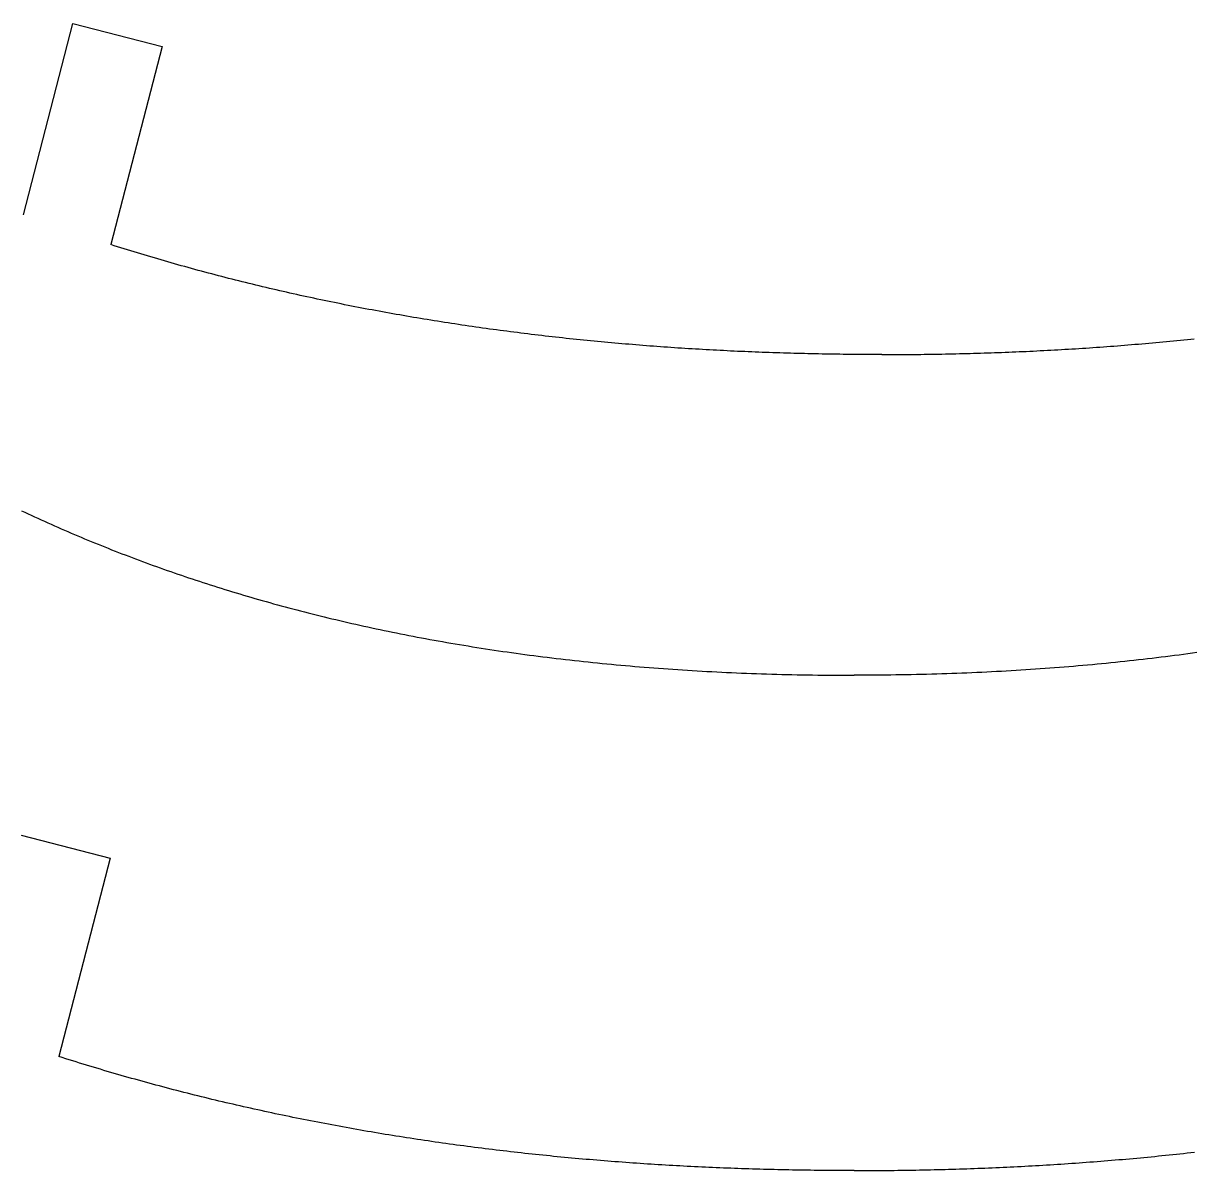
# Model space of a CAD drawing. Extents: x -700 to 200, y -6 to 94.
# Drawn here: x 22.13 to 50.87, y 28.54 to 56.72 of the extents above; entities that cross this region are included whole.
import ezdxf

# ---------------------------------------------------------------- set-up
doc = ezdxf.new("R2010")
doc.units = 0
doc.layers.get('0').update_dxf_attribs({"linetype": 'CONTINUOUS'})

msp = doc.modelspace()

# ---------------------------------------------------------------- linework, layer by layer
for p, q in [((22.13324, 52.02088), (23.35055, 56.72089)), ((23.35055, 56.72089), (25.53964, 56.15412)), ((25.53964, 56.15412), (24.27859, 51.28521)), ((22.07703, 36.77754), (24.26612, 36.21077)), ((24.26612, 36.21077), (23.00427, 31.3388))]:
    msp.add_line(p, q)
for points in [[(43.2202, 48.584, 0), (43.1336, 48.5841, 0), (43.047, 48.5842, 0), (42.9605, 48.5845, 0), (42.8739, 48.5848, 0), (42.7873, 48.5852, 0), (42.7008, 48.5857, 0), (42.6142, 48.5863, 0), (42.5277, 48.587, 0), (42.4412, 48.5878, 0), (42.3546, 48.5887, 0), (42.2681, 48.5896, 0), (42.1816, 48.5907, 0), (42.0951, 48.5919, 0), (42.0086, 48.5931, 0), (41.922, 48.5945, 0), (41.8356, 48.5959, 0), (41.7491, 48.5975, 0), (41.6626, 48.5991, 0), (41.5761, 48.6009, 0), (41.4896, 48.6027, 0), (41.4032, 48.6046, 0), (41.3167, 48.6066, 0), (41.2303, 48.6088, 0), (41.1438, 48.611, 0), (41.0574, 48.6133, 0), (40.971, 48.6157, 0), (40.8846, 48.6182, 0), (40.7982, 48.6208, 0), (40.7118, 48.6235, 0), (40.6254, 48.6263, 0), (40.539, 48.6292, 0), (40.4526, 48.6322, 0), (40.3663, 48.6353, 0), (40.2799, 48.6385, 0), (40.1936, 48.6418, 0), (40.1072, 48.6452, 0), (40.0209, 48.6487, 0), (39.9346, 48.6523, 0), (39.8483, 48.656, 0), (39.762, 48.6598, 0), (39.6757, 48.6637, 0), (39.5894, 48.6678, 0), (39.5032, 48.6719, 0), (39.4169, 48.6761, 0), (39.3306, 48.6804, 0), (39.2444, 48.6848, 0), (39.1582, 48.6893, 0), (39.072, 48.6939, 0), (38.9858, 48.6986, 0), (38.8996, 48.7034, 0), (38.8134, 48.7084, 0), (38.7272, 48.7134, 0), (38.6411, 48.7185, 0), (38.5549, 48.7237, 0), (38.4688, 48.7291, 0), (38.3827, 48.7345, 0), (38.2966, 48.7401, 0), (38.2105, 48.7457, 0), (38.1244, 48.7515, 0), (38.0383, 48.7573, 0), (37.9523, 48.7633, 0), (37.8662, 48.7694, 0), (37.7802, 48.7755, 0), (37.6942, 48.7818, 0), (37.6081, 48.7882, 0), (37.5222, 48.7947, 0), (37.4362, 48.8013, 0), (37.3502, 48.808, 0), (37.2643, 48.8148, 0), (37.1783, 48.8218, 0), (37.0924, 48.8288, 0), (37.0065, 48.8359, 0), (36.9206, 48.8432, 0), (36.8347, 48.8505, 0), (36.7488, 48.858, 0), (36.663, 48.8656, 0), (36.5771, 48.8733, 0), (36.4913, 48.881, 0), (36.4055, 48.8889, 0), (36.3197, 48.897, 0), (36.234, 48.9051, 0), (36.1482, 48.9133, 0), (36.0625, 48.9216, 0), (35.9767, 48.9301, 0), (35.891, 48.9387, 0), (35.8053, 48.9473, 0), (35.7196, 48.9561, 0), (35.634, 48.965, 0), (35.5483, 48.974, 0), (35.4627, 48.9831, 0), (35.3771, 48.9924, 0), (35.2915, 49.0017, 0), (35.2059, 49.0112, 0), (35.1203, 49.0208, 0), (35.0348, 49.0304, 0), (34.9493, 49.0402, 0), (34.8638, 49.0501, 0), (34.7783, 49.0602, 0), (34.6928, 49.0703, 0), (34.6073, 49.0806, 0), (34.5219, 49.0909, 0), (34.4365, 49.1014, 0), (34.3511, 49.112, 0), (34.2657, 49.1227, 0), (34.1803, 49.1335, 0), (34.095, 49.1445, 0), (34.0097, 49.1555, 0), (33.9244, 49.1667, 0), (33.8391, 49.178, 0), (33.7538, 49.1894, 0), (33.6686, 49.2009, 0), (33.5834, 49.2126, 0), (33.4981, 49.2243, 0), (33.413, 49.2362, 0), (33.3278, 49.2482, 0), (33.2426, 49.2603, 0), (33.1575, 49.2725, 0), (33.0724, 49.2849, 0), (32.9873, 49.2974, 0), (32.9023, 49.3099, 0), (32.8172, 49.3227, 0), (32.7322, 49.3355, 0), (32.6472, 49.3484, 0), (32.5622, 49.3615, 0), (32.4773, 49.3747, 0), (32.3923, 49.388, 0), (32.3074, 49.4014, 0), (32.2225, 49.4149, 0), (32.1377, 49.4286, 0), (32.0528, 49.4424, 0), (31.968, 49.4563, 0), (31.8832, 49.4703, 0), (31.7984, 49.4845, 0), (31.7137, 49.4987, 0), (31.6289, 49.5131, 0), (31.5442, 49.5277, 0), (31.4595, 49.5423, 0), (31.3749, 49.5571, 0), (31.2902, 49.5719, 0), (31.2056, 49.587, 0), (31.121, 49.6021, 0), (31.0364, 49.6173, 0), (30.9519, 49.6327, 0), (30.8674, 49.6482, 0), (30.7829, 49.6639, 0), (30.6984, 49.6796, 0), (30.614, 49.6955, 0), (30.5295, 49.7115, 0), (30.4451, 49.7276, 0), (30.3608, 49.7439, 0), (30.2764, 49.7603, 0), (30.1921, 49.7768, 0), (30.1078, 49.7934, 0), (30.0235, 49.8102, 0), (29.9393, 49.8271, 0), (29.8551, 49.8441, 0), (29.7709, 49.8612, 0), (29.6867, 49.8785, 0), (29.6026, 49.8959, 0), (29.5184, 49.9134, 0), (29.4344, 49.9311, 0), (29.3503, 49.9488, 0), (29.2663, 49.9667, 0), (29.1823, 49.9848, 0), (29.0983, 50.0029, 0), (29.0143, 50.0212, 0), (28.9304, 50.0397, 0), (28.8465, 50.0582, 0), (28.7626, 50.0769, 0), (28.6788, 50.0957, 0), (28.595, 50.1147, 0), (28.5112, 50.1338, 0), (28.4274, 50.153, 0), (28.3437, 50.1723, 0), (28.26, 50.1918, 0), (28.1763, 50.2114, 0), (28.0927, 50.2311, 0), (28.0091, 50.251, 0), (27.9255, 50.271, 0), (27.8419, 50.2911, 0), (27.7584, 50.3114, 0), (27.6749, 50.3318, 0), (27.5914, 50.3523, 0), (27.508, 50.373, 0), (27.4246, 50.3938, 0), (27.3412, 50.4147, 0), (27.2578, 50.4357, 0), (27.1745, 50.4569, 0), (27.0912, 50.4783, 0), (27.008, 50.4997, 0), (26.9248, 50.5213, 0), (26.8416, 50.5431, 0), (26.7584, 50.565, 0), (26.6753, 50.587, 0), (26.5922, 50.6091, 0), (26.5091, 50.6314, 0), (26.426, 50.6538, 0), (26.343, 50.6764, 0), (26.2601, 50.6991, 0), (26.1771, 50.7219, 0), (26.0942, 50.7448, 0), (26.0113, 50.768, 0), (25.9285, 50.7912, 0), (25.8457, 50.8146, 0), (25.7629, 50.8381, 0), (25.6801, 50.8617, 0), (25.5974, 50.8855, 0), (25.5147, 50.9095, 0), (25.4321, 50.9335, 0), (25.3495, 50.9577, 0), (25.2669, 50.9821, 0), (25.1843, 51.0066, 0), (25.1018, 51.0312, 0), (25.0193, 51.056, 0), (24.9369, 51.0809, 0), (24.8545, 51.1059, 0), (24.7721, 51.1311, 0), (24.6897, 51.1565, 0), (24.6074, 51.1819, 0), (24.5252, 51.2076, 0), (24.4429, 51.2333, 0), (24.3607, 51.2592, 0), (24.2786, 51.2852, 0)], [(43.2202, 48.584, 0), (43.3068, 48.5841, 0), (43.3933, 48.5842, 0), (43.4799, 48.5845, 0), (43.5665, 48.5848, 0), (43.653, 48.5852, 0), (43.7396, 48.5857, 0), (43.8261, 48.5863, 0), (43.9127, 48.587, 0), (43.9992, 48.5878, 0), (44.0857, 48.5887, 0), (44.1723, 48.5896, 0), (44.2588, 48.5907, 0), (44.3453, 48.5919, 0), (44.4318, 48.5931, 0), (44.5183, 48.5945, 0), (44.6048, 48.5959, 0), (44.6913, 48.5975, 0), (44.7778, 48.5991, 0), (44.8642, 48.6009, 0), (44.9507, 48.6027, 0), (45.0372, 48.6046, 0), (45.1236, 48.6066, 0), (45.2101, 48.6088, 0), (45.2965, 48.611, 0), (45.3829, 48.6133, 0), (45.4694, 48.6157, 0), (45.5558, 48.6182, 0), (45.6422, 48.6208, 0), (45.7286, 48.6235, 0), (45.815, 48.6263, 0), (45.9014, 48.6292, 0), (45.9877, 48.6322, 0), (46.0741, 48.6353, 0), (46.1604, 48.6385, 0), (46.2468, 48.6418, 0), (46.3331, 48.6452, 0), (46.4195, 48.6487, 0), (46.5058, 48.6523, 0), (46.5921, 48.656, 0), (46.6784, 48.6598, 0), (46.7647, 48.6637, 0), (46.8509, 48.6678, 0), (46.9372, 48.6719, 0), (47.0235, 48.6761, 0), (47.1097, 48.6804, 0), (47.1959, 48.6848, 0), (47.2822, 48.6893, 0), (47.3684, 48.6939, 0), (47.4546, 48.6986, 0), (47.5408, 48.7034, 0), (47.627, 48.7084, 0), (47.7131, 48.7134, 0), (47.7993, 48.7185, 0), (47.8854, 48.7237, 0), (47.9716, 48.7291, 0), (48.0577, 48.7345, 0), (48.1438, 48.7401, 0), (48.2299, 48.7457, 0), (48.316, 48.7515, 0), (48.402, 48.7573, 0), (48.4881, 48.7633, 0), (48.5742, 48.7694, 0), (48.6602, 48.7755, 0), (48.7462, 48.7818, 0), (48.8322, 48.7882, 0), (48.9182, 48.7947, 0), (49.0042, 48.8013, 0), (49.0902, 48.808, 0), (49.1761, 48.8148, 0), (49.262, 48.8218, 0), (49.348, 48.8288, 0), (49.4339, 48.8359, 0), (49.5198, 48.8432, 0), (49.6057, 48.8505, 0), (49.6915, 48.858, 0), (49.7774, 48.8656, 0), (49.8632, 48.8733, 0), (49.949, 48.881, 0), (50.0348, 48.8889, 0), (50.1206, 48.897, 0), (50.2064, 48.9051, 0), (50.2922, 48.9133, 0), (50.3779, 48.9216, 0), (50.4636, 48.9301, 0), (50.5493, 48.9387, 0), (50.635, 48.9473, 0), (50.7207, 48.9561, 0), (50.8064, 48.965, 0), (50.892, 48.974, 0)], [(22.0866, 44.7487, 0), (22.1669, 44.7109, 0), (22.2473, 44.6732, 0), (22.3279, 44.6358, 0), (22.4085, 44.5985, 0), (22.4894, 44.5615, 0), (22.5703, 44.5245, 0), (22.6514, 44.4878, 0), (22.7325, 44.4513, 0), (22.8139, 44.4149, 0), (22.8953, 44.3787, 0), (22.9769, 44.3427, 0), (23.0586, 44.3069, 0), (23.1404, 44.2712, 0), (23.2224, 44.2357, 0), (23.3045, 44.2005, 0), (23.3868, 44.1653, 0), (23.4691, 44.1304, 0), (23.5516, 44.0957, 0), (23.6342, 44.0611, 0), (23.717, 44.0267, 0), (23.7999, 43.9925, 0), (23.8829, 43.9584, 0), (23.9661, 43.9246, 0), (24.0494, 43.8909, 0), (24.1328, 43.8574, 0), (24.2163, 43.8241, 0), (24.3, 43.7909, 0), (24.3839, 43.758, 0), (24.4678, 43.7252, 0), (24.5519, 43.6926, 0), (24.6362, 43.6601, 0), (24.7206, 43.6278, 0), (24.8053, 43.5957, 0), (24.8901, 43.5637, 0), (24.9752, 43.5319, 0), (25.0605, 43.5002, 0), (25.1461, 43.4687, 0), (25.2318, 43.4373, 0), (25.3178, 43.406, 0), (25.4039, 43.375, 0), (25.4903, 43.344, 0), (25.5769, 43.3132, 0), (25.6638, 43.2826, 0), (25.7508, 43.2521, 0), (25.8381, 43.2218, 0), (25.9256, 43.1917, 0), (26.0133, 43.1617, 0), (26.1012, 43.1318, 0), (26.1894, 43.1021, 0), (26.2777, 43.0726, 0), (26.3663, 43.0432, 0), (26.4552, 43.014, 0), (26.5442, 42.9849, 0), (26.6335, 42.956, 0), (26.723, 42.9273, 0), (26.8127, 42.8987, 0), (26.9027, 42.8703, 0), (26.9929, 42.842, 0), (27.0833, 42.8139, 0), (27.1739, 42.786, 0), (27.2648, 42.7582, 0), (27.3559, 42.7306, 0), (27.4472, 42.7031, 0), (27.5388, 42.6758, 0), (27.6306, 42.6487, 0), (27.7226, 42.6218, 0), (27.8149, 42.595, 0), (27.9074, 42.5683, 0), (28.0001, 42.5419, 0), (28.0931, 42.5156, 0), (28.1863, 42.4895, 0), (28.2797, 42.4635, 0), (28.3734, 42.4377, 0), (28.4673, 42.4121, 0), (28.5615, 42.3866, 0), (28.6559, 42.3614, 0), (28.7505, 42.3362, 0), (28.8454, 42.3113, 0), (28.9405, 42.2865, 0), (29.0359, 42.2619, 0), (29.1314, 42.2375, 0), (29.2273, 42.2133, 0), (29.3234, 42.1892, 0), (29.4197, 42.1653, 0), (29.5163, 42.1416, 0), (29.6131, 42.118, 0), (29.7101, 42.0946, 0), (29.8075, 42.0714, 0), (29.905, 42.0484, 0), (30.0028, 42.0255, 0), (30.1009, 42.0029, 0), (30.1992, 41.9804, 0), (30.2977, 41.9581, 0), (30.3965, 41.9359, 0), (30.4956, 41.914, 0), (30.5948, 41.8922, 0), (30.6944, 41.8706, 0), (30.7942, 41.8492, 0), (30.8943, 41.8279, 0), (30.9946, 41.8069, 0), (31.0951, 41.786, 0), (31.196, 41.7653, 0), (31.297, 41.7448, 0), (31.3984, 41.7245, 0), (31.4999, 41.7044, 0), (31.6018, 41.6844, 0), (31.7039, 41.6646, 0), (31.8062, 41.6451, 0), (31.9089, 41.6257, 0), (32.0117, 41.6064, 0), (32.1149, 41.5874, 0), (32.2183, 41.5686, 0), (32.3219, 41.55, 0), (32.4259, 41.5315, 0), (32.53, 41.5132, 0), (32.6345, 41.4952, 0), (32.7392, 41.4773, 0), (32.8442, 41.4596, 0), (32.9494, 41.4421, 0), (33.0549, 41.4248, 0), (33.1607, 41.4076, 0), (33.2667, 41.3907, 0), (33.373, 41.374, 0), (33.4796, 41.3574, 0), (33.5865, 41.3411, 0), (33.6936, 41.3249, 0), (33.8009, 41.309, 0), (33.9086, 41.2932, 0), (34.0165, 41.2777, 0), (34.1247, 41.2623, 0), (34.2332, 41.2471, 0), (34.3419, 41.2322, 0), (34.4509, 41.2174, 0), (34.5602, 41.2028, 0), (34.6698, 41.1884, 0), (34.7796, 41.1743, 0), (34.8897, 41.1603, 0), (35.0001, 41.1465, 0), (35.1108, 41.1329, 0), (35.2217, 41.1196, 0), (35.333, 41.1064, 0), (35.4445, 41.0934, 0), (35.5563, 41.0807, 0), (35.6683, 41.0681, 0), (35.7807, 41.0558, 0), (35.8933, 41.0436, 0), (36.0062, 41.0317, 0), (36.1194, 41.0199, 0), (36.2328, 41.0084, 0), (36.3466, 40.9971, 0), (36.4606, 40.986, 0), (36.575, 40.9751, 0), (36.6896, 40.9644, 0), (36.8045, 40.9539, 0), (36.9197, 40.9436, 0), (37.0351, 40.9335, 0), (37.1509, 40.9236, 0), (37.2669, 40.914, 0), (37.3833, 40.9045, 0), (37.4999, 40.8953, 0), (37.6168, 40.8863, 0), (37.734, 40.8775, 0), (37.8515, 40.8689, 0), (37.9693, 40.8605, 0), (38.0874, 40.8524, 0), (38.2058, 40.8444, 0), (38.3244, 40.8367, 0), (38.4434, 40.8292, 0), (38.5627, 40.8219, 0), (38.6822, 40.8148, 0), (38.8021, 40.8079, 0), (38.9222, 40.8013, 0), (39.0427, 40.7948, 0), (39.1634, 40.7886, 0), (39.2845, 40.7826, 0), (39.4058, 40.7769, 0), (39.5275, 40.7713, 0), (39.6494, 40.766, 0), (39.7717, 40.7609, 0), (39.8942, 40.756, 0), (40.0171, 40.7513, 0), (40.1402, 40.7469, 0), (40.2637, 40.7426, 0), (40.3874, 40.7386, 0), (40.5115, 40.7349, 0), (40.6359, 40.7313, 0), (40.7606, 40.728, 0), (40.8855, 40.7249, 0), (41.0108, 40.722, 0), (41.1364, 40.7194, 0), (41.2624, 40.717, 0), (41.3886, 40.7148, 0), (41.5151, 40.7128, 0), (41.6419, 40.7111, 0), (41.7691, 40.7096, 0), (41.8966, 40.7083, 0), (42.0243, 40.7073, 0), (42.1524, 40.7065, 0), (42.2808, 40.7059, 0), (42.4095, 40.7055, 0), (42.5386, 40.7054, 0)], [(50.9524, 41.2623, 0), (50.8439, 41.2471, 0), (50.7352, 41.2322, 0), (50.6262, 41.2174, 0), (50.5169, 41.2028, 0), (50.4073, 41.1884, 0), (50.2975, 41.1743, 0), (50.1874, 41.1603, 0), (50.077, 41.1465, 0), (49.9663, 41.1329, 0), (49.8554, 41.1196, 0), (49.7442, 41.1064, 0), (49.6327, 41.0934, 0), (49.5209, 41.0807, 0), (49.4088, 41.0681, 0), (49.2965, 41.0558, 0), (49.1839, 41.0436, 0), (49.0709, 41.0317, 0), (48.9578, 41.0199, 0), (48.8443, 41.0084, 0), (48.7305, 40.9971, 0), (48.6165, 40.986, 0), (48.5022, 40.9751, 0), (48.3876, 40.9644, 0), (48.2727, 40.9539, 0), (48.1575, 40.9436, 0), (48.042, 40.9335, 0), (47.9262, 40.9236, 0), (47.8102, 40.914, 0), (47.6939, 40.9045, 0), (47.5772, 40.8953, 0), (47.4603, 40.8863, 0), (47.3431, 40.8775, 0), (47.2256, 40.8689, 0), (47.1078, 40.8605, 0), (46.9897, 40.8524, 0), (46.8714, 40.8444, 0), (46.7527, 40.8367, 0), (46.6337, 40.8292, 0), (46.5145, 40.8219, 0), (46.3949, 40.8148, 0), (46.275, 40.8079, 0), (46.1549, 40.8013, 0), (46.0344, 40.7948, 0), (45.9137, 40.7886, 0), (45.7927, 40.7826, 0), (45.6713, 40.7769, 0), (45.5497, 40.7713, 0), (45.4277, 40.766, 0), (45.3055, 40.7609, 0), (45.1829, 40.756, 0), (45.0601, 40.7513, 0), (44.9369, 40.7469, 0), (44.8135, 40.7426, 0), (44.6897, 40.7386, 0), (44.5656, 40.7349, 0), (44.4413, 40.7313, 0), (44.3166, 40.728, 0), (44.1916, 40.7249, 0), (44.0663, 40.722, 0), (43.9407, 40.7194, 0), (43.8148, 40.717, 0), (43.6886, 40.7148, 0), (43.562, 40.7128, 0), (43.4352, 40.7111, 0), (43.308, 40.7096, 0), (43.1806, 40.7083, 0), (43.0528, 40.7073, 0), (42.9247, 40.7065, 0), (42.7963, 40.7059, 0), (42.6676, 40.7055, 0), (42.5386, 40.7054, 0)], [(42.5386, 28.5355, 0), (42.4493, 28.5355, 0), (42.3599, 28.5357, 0), (42.2706, 28.5359, 0), (42.1814, 28.5363, 0), (42.0921, 28.5367, 0), (42.0028, 28.5372, 0), (41.9135, 28.5378, 0), (41.8242, 28.5386, 0), (41.735, 28.5394, 0), (41.6457, 28.5403, 0), (41.5564, 28.5413, 0), (41.4672, 28.5424, 0), (41.378, 28.5436, 0), (41.2887, 28.5449, 0), (41.1995, 28.5463, 0), (41.1103, 28.5478, 0), (41.0211, 28.5494, 0), (40.9318, 28.5511, 0), (40.8426, 28.5529, 0), (40.7534, 28.5548, 0), (40.6643, 28.5568, 0), (40.5751, 28.559, 0), (40.4859, 28.5612, 0), (40.3968, 28.5635, 0), (40.3076, 28.5659, 0), (40.2185, 28.5684, 0), (40.1293, 28.571, 0), (40.0402, 28.5737, 0), (39.9511, 28.5765, 0), (39.862, 28.5794, 0), (39.7729, 28.5824, 0), (39.6838, 28.5855, 0), (39.5947, 28.5888, 0), (39.5056, 28.5921, 0), (39.4165, 28.5955, 0), (39.3275, 28.599, 0), (39.2384, 28.6027, 0), (39.1494, 28.6064, 0), (39.0604, 28.6102, 0), (38.9714, 28.6142, 0), (38.8824, 28.6182, 0), (38.7934, 28.6224, 0), (38.7044, 28.6267, 0), (38.6154, 28.631, 0), (38.5265, 28.6355, 0), (38.4375, 28.6401, 0), (38.3486, 28.6448, 0), (38.2597, 28.6495, 0), (38.1707, 28.6544, 0), (38.0818, 28.6594, 0), (37.9929, 28.6646, 0), (37.9041, 28.6698, 0), (37.8152, 28.6751, 0), (37.7263, 28.6805, 0), (37.6375, 28.6861, 0), (37.5487, 28.6917, 0), (37.4599, 28.6975, 0), (37.3711, 28.7033, 0), (37.2823, 28.7093, 0), (37.1935, 28.7154, 0), (37.1047, 28.7216, 0), (37.016, 28.7279, 0), (36.9272, 28.7343, 0), (36.8385, 28.7408, 0), (36.7498, 28.7475, 0), (36.6611, 28.7542, 0), (36.5724, 28.7611, 0), (36.4838, 28.768, 0), (36.3951, 28.7751, 0), (36.3065, 28.7823, 0), (36.2179, 28.7896, 0), (36.1292, 28.797, 0), (36.0407, 28.8045, 0), (35.9521, 28.8122, 0), (35.8635, 28.8199, 0), (35.775, 28.8278, 0), (35.6864, 28.8357, 0), (35.5979, 28.8438, 0), (35.5094, 28.852, 0), (35.4209, 28.8603, 0), (35.3325, 28.8688, 0), (35.244, 28.8773, 0), (35.1556, 28.886, 0), (35.0672, 28.8948, 0), (34.9788, 28.9036, 0), (34.8904, 28.9126, 0), (34.802, 28.9218, 0), (34.7137, 28.931, 0), (34.6253, 28.9404, 0), (34.537, 28.9498, 0), (34.4487, 28.9594, 0), (34.3604, 28.9691, 0), (34.2722, 28.9789, 0), (34.1839, 28.9889, 0), (34.0957, 28.9989, 0), (34.0075, 29.0091, 0), (33.9193, 29.0194, 0), (33.8311, 29.0298, 0), (33.743, 29.0403, 0), (33.6549, 29.0509, 0), (33.5667, 29.0617, 0), (33.4787, 29.0726, 0), (33.3906, 29.0836, 0), (33.3025, 29.0947, 0), (33.2145, 29.1059, 0), (33.1265, 29.1173, 0), (33.0385, 29.1288, 0), (32.9505, 29.1404, 0), (32.8625, 29.1521, 0), (32.7746, 29.1639, 0), (32.6867, 29.1759, 0), (32.5988, 29.188, 0), (32.5109, 29.2002, 0), (32.4231, 29.2125, 0), (32.3352, 29.225, 0), (32.2474, 29.2375, 0), (32.1596, 29.2502, 0), (32.0719, 29.263, 0), (31.9841, 29.276, 0), (31.8964, 29.289, 0), (31.8087, 29.3022, 0), (31.721, 29.3155, 0), (31.6334, 29.329, 0), (31.5457, 29.3425, 0), (31.4581, 29.3562, 0), (31.3705, 29.37, 0), (31.283, 29.3839, 0), (31.1954, 29.398, 0), (31.1079, 29.4122, 0), (31.0204, 29.4265, 0), (30.9329, 29.4409, 0), (30.8455, 29.4555, 0), (30.758, 29.4702, 0), (30.6706, 29.485, 0), (30.5832, 29.4999, 0), (30.4959, 29.515, 0), (30.4086, 29.5302, 0), (30.3213, 29.5455, 0), (30.234, 29.561, 0), (30.1467, 29.5765, 0), (30.0595, 29.5922, 0), (29.9723, 29.6081, 0), (29.8851, 29.624, 0), (29.7979, 29.6401, 0), (29.7108, 29.6564, 0), (29.6237, 29.6727, 0), (29.5366, 29.6892, 0), (29.4495, 29.7058, 0), (29.3625, 29.7225, 0), (29.2755, 29.7394, 0), (29.1885, 29.7564, 0), (29.1016, 29.7735, 0), (29.0147, 29.7908, 0), (28.9278, 29.8082, 0), (28.8409, 29.8257, 0), (28.754, 29.8434, 0), (28.6672, 29.8612, 0), (28.5804, 29.8791, 0), (28.4937, 29.8971, 0), (28.4069, 29.9153, 0), (28.3202, 29.9336, 0), (28.2335, 29.9521, 0), (28.1469, 29.9707, 0), (28.0603, 29.9894, 0), (27.9737, 30.0083, 0), (27.8871, 30.0272, 0), (27.8006, 30.0464, 0), (27.714, 30.0656, 0), (27.6276, 30.085, 0), (27.5411, 30.1045, 0), (27.4547, 30.1242, 0), (27.3683, 30.144, 0), (27.2819, 30.1639, 0), (27.1956, 30.184, 0), (27.1093, 30.2042, 0), (27.023, 30.2245, 0), (26.9368, 30.245, 0), (26.8505, 30.2656, 0), (26.7644, 30.2864, 0), (26.6782, 30.3073, 0), (26.5921, 30.3283, 0), (26.506, 30.3495, 0), (26.4199, 30.3708, 0), (26.3339, 30.3922, 0), (26.2479, 30.4138, 0), (26.1619, 30.4355, 0), (26.076, 30.4574, 0), (25.9901, 30.4794, 0), (25.9042, 30.5015, 0), (25.8183, 30.5238, 0), (25.7325, 30.5462, 0), (25.6467, 30.5688, 0), (25.561, 30.5915, 0), (25.4753, 30.6143, 0), (25.3896, 30.6373, 0), (25.3039, 30.6604, 0), (25.2183, 30.6837, 0), (25.1327, 30.7071, 0), (25.0472, 30.7306, 0), (24.9617, 30.7543, 0), (24.8762, 30.7781, 0), (24.7907, 30.8021, 0), (24.7053, 30.8262, 0), (24.6199, 30.8505, 0), (24.5346, 30.8749, 0), (24.4493, 30.8994, 0), (24.364, 30.9241, 0), (24.2787, 30.9489, 0), (24.1935, 30.9739, 0), (24.1083, 30.999, 0), (24.0232, 31.0243, 0), (23.9381, 31.0497, 0), (23.853, 31.0753, 0), (23.768, 31.101, 0), (23.683, 31.1268, 0), (23.598, 31.1528, 0), (23.5131, 31.1789, 0), (23.4282, 31.2052, 0), (23.3433, 31.2317, 0), (23.2585, 31.2582, 0), (23.1737, 31.285, 0), (23.0889, 31.3118, 0), (23.0043, 31.3388, 0)], [(42.5386, 28.5355, 0), (42.6279, 28.5355, 0), (42.7172, 28.5357, 0), (42.8065, 28.5359, 0), (42.8958, 28.5363, 0), (42.9851, 28.5367, 0), (43.0744, 28.5372, 0), (43.1636, 28.5378, 0), (43.2529, 28.5386, 0), (43.3422, 28.5394, 0), (43.4314, 28.5403, 0), (43.5207, 28.5413, 0), (43.6099, 28.5424, 0), (43.6992, 28.5436, 0), (43.7884, 28.5449, 0), (43.8776, 28.5463, 0), (43.9669, 28.5478, 0), (44.0561, 28.5494, 0), (44.1453, 28.5511, 0), (44.2345, 28.5529, 0), (44.3237, 28.5548, 0), (44.4129, 28.5568, 0), (44.502, 28.559, 0), (44.5912, 28.5612, 0), (44.6804, 28.5635, 0), (44.7695, 28.5659, 0), (44.8587, 28.5684, 0), (44.9478, 28.571, 0), (45.0369, 28.5737, 0), (45.1261, 28.5765, 0), (45.2152, 28.5794, 0), (45.3043, 28.5824, 0), (45.3934, 28.5855, 0), (45.4824, 28.5888, 0), (45.5715, 28.5921, 0), (45.6606, 28.5955, 0), (45.7496, 28.599, 0), (45.8387, 28.6027, 0), (45.9277, 28.6064, 0), (46.0167, 28.6102, 0), (46.1058, 28.6142, 0), (46.1948, 28.6182, 0), (46.2837, 28.6224, 0), (46.3727, 28.6267, 0), (46.4617, 28.631, 0), (46.5507, 28.6355, 0), (46.6396, 28.6401, 0), (46.7285, 28.6448, 0), (46.8175, 28.6495, 0), (46.9064, 28.6544, 0), (46.9953, 28.6594, 0), (47.0842, 28.6646, 0), (47.1731, 28.6698, 0), (47.2619, 28.6751, 0), (47.3508, 28.6805, 0), (47.4396, 28.6861, 0), (47.5285, 28.6917, 0), (47.6173, 28.6975, 0), (47.7061, 28.7033, 0), (47.7949, 28.7093, 0), (47.8836, 28.7154, 0), (47.9724, 28.7216, 0), (48.0612, 28.7279, 0), (48.1499, 28.7343, 0), (48.2386, 28.7408, 0), (48.3273, 28.7475, 0), (48.416, 28.7542, 0), (48.5047, 28.7611, 0), (48.5934, 28.768, 0), (48.682, 28.7751, 0), (48.7707, 28.7823, 0), (48.8593, 28.7896, 0), (48.9479, 28.797, 0), (49.0365, 28.8045, 0), (49.1251, 28.8122, 0), (49.2136, 28.8199, 0), (49.3022, 28.8278, 0), (49.3907, 28.8357, 0), (49.4792, 28.8438, 0), (49.5677, 28.852, 0), (49.6562, 28.8603, 0), (49.7447, 28.8688, 0), (49.8331, 28.8773, 0), (49.9215, 28.886, 0), (50.01, 28.8948, 0), (50.0984, 28.9036, 0), (50.1867, 28.9126, 0), (50.2751, 28.9218, 0), (50.3635, 28.931, 0), (50.4518, 28.9404, 0), (50.5401, 28.9498, 0), (50.6284, 28.9594, 0), (50.7167, 28.9691, 0), (50.805, 28.9789, 0), (50.8932, 28.9889, 0)]]:
    msp.add_polyline3d(points)

doc.saveas('drawing.dxf')
